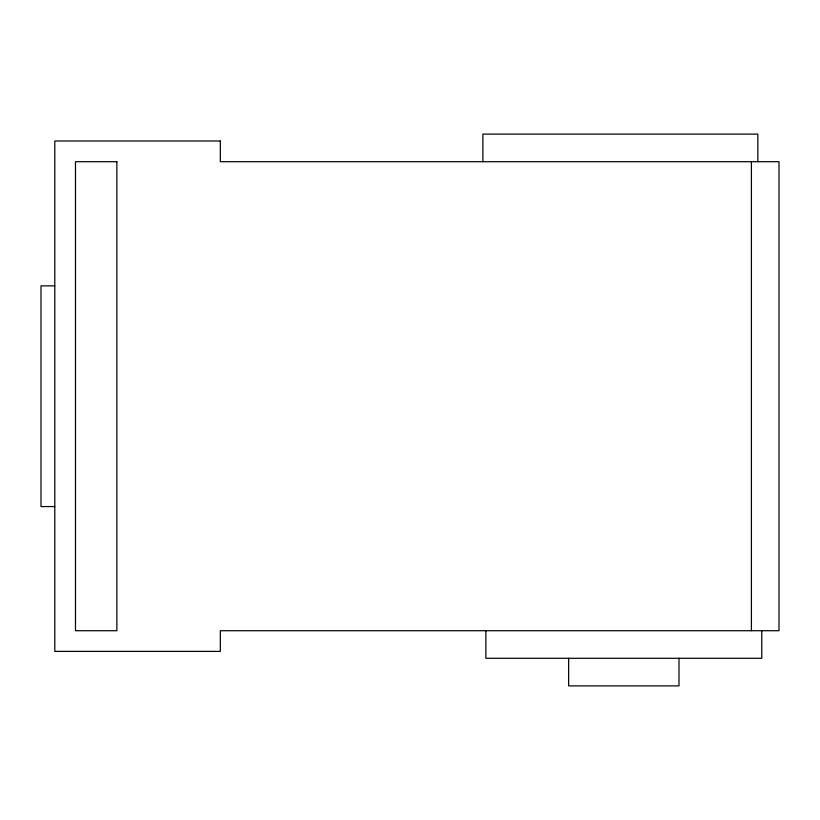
<?xml version="1.0" encoding="UTF-8"?>
<svg xmlns="http://www.w3.org/2000/svg" width="820" height="820" viewBox="0 0 820 820"><rect width="100%" height="100%" fill="white"/><g stroke="black" fill="none" stroke-linecap="round" stroke-linejoin="round"><path stroke-width="1.23" d="M54.796 285.852L41 285.852L41 506.565L54.796 506.565M761.759 630.713L761.759 658.296L485.87 658.296L485.87 630.713M757.844 161.704L757.844 134.111L482.888 134.111L482.888 161.704M751.407 161.704L751.407 630.713M678.991 658.296L678.991 685.889L568.639 685.889L568.639 658.296M220.324 141.009L54.796 141.009L54.796 651.398L220.324 651.398L220.324 630.713L779 630.713L779 161.704L220.324 161.704L220.324 141.009M116.87 161.704L75.481 161.704L75.481 630.713L116.87 630.713L116.87 161.704"/></g></svg>
